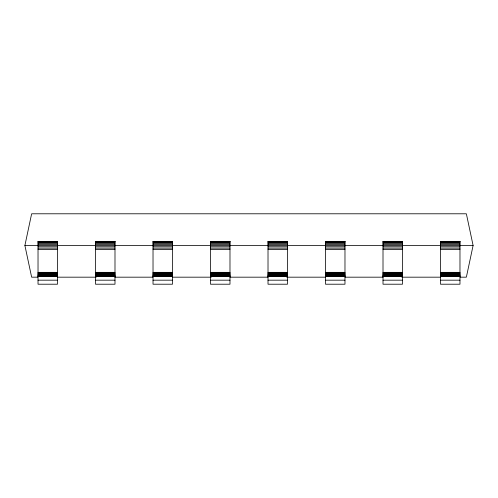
<?xml version="1.0" encoding="UTF-8"?>
<svg xmlns="http://www.w3.org/2000/svg" width="498" height="498" viewBox="0 0 498 498"><rect width="100%" height="100%" fill="white"/><g stroke="black" fill="none" stroke-linecap="round" stroke-linejoin="round"><path stroke-width="0.75" d="M37.86 277.174L31.635 277.174L24.9 245.483L31.635 213.791L466.365 213.791L473.1 245.483L466.365 277.174L460.14 277.174M38.029 241.53L57.494 241.53M95.523 241.53L114.994 241.53M153.023 241.53L172.489 241.53M210.517 241.53L229.983 241.53M268.017 241.53L287.483 241.53M325.511 241.53L344.977 241.53M383.006 241.53L402.477 241.53M440.506 241.53L459.971 241.53M38.029 241.897L57.494 241.897M95.523 241.897L114.994 241.897M153.023 241.897L172.489 241.897M210.517 241.897L229.983 241.897M268.017 241.897L287.483 241.897M325.511 241.897L344.977 241.897M383.006 241.897L402.477 241.897M440.506 241.897L459.971 241.897M38.029 242.501L57.494 242.501M95.523 242.501L114.994 242.501M153.023 242.501L172.489 242.501M210.517 242.501L229.983 242.501M268.017 242.501L287.483 242.501M325.511 242.501L344.977 242.501M383.006 242.501L402.477 242.501M440.506 242.501L459.971 242.501M38.029 243.317L57.494 243.317M95.523 243.317L114.994 243.317M153.023 243.317L172.489 243.317M210.517 243.317L229.983 243.317M268.017 243.317L287.483 243.317M325.511 243.317L344.977 243.317M383.006 243.317L402.477 243.317M440.506 243.317L459.971 243.317M38.029 244.319L57.494 244.319M95.523 244.319L114.994 244.319M153.023 244.319L172.489 244.319M210.517 244.319L229.983 244.319M268.017 244.319L287.483 244.319M325.511 244.319L344.977 244.319M383.006 244.319L402.477 244.319M440.506 244.319L459.971 244.319M24.9 245.483L473.1 245.483M38.029 246.771L57.494 246.771M95.523 246.771L114.994 246.771M153.023 246.771L172.489 246.771M210.517 246.771L229.983 246.771M268.017 246.771L287.483 246.771M325.511 246.771L344.977 246.771M383.006 246.771L402.477 246.771M440.506 246.771L459.971 246.771M38.029 248.141L57.494 248.141M95.523 248.141L114.994 248.141M153.023 248.141L172.489 248.141M210.517 248.141L229.983 248.141M268.017 248.141L287.483 248.141M325.511 248.141L344.977 248.141M383.006 248.141L402.477 248.141M440.506 248.141L459.971 248.141M38.029 249.554L57.494 249.554M95.523 249.554L114.994 249.554M153.023 249.554L172.489 249.554M210.517 249.554L229.983 249.554M268.017 249.554L287.483 249.554M325.511 249.554L344.977 249.554M383.006 249.554L402.477 249.554M440.506 249.554L459.971 249.554M38.029 272.35L57.494 272.35M95.523 272.35L114.994 272.35M153.023 272.35L172.489 272.35M210.517 272.35L229.983 272.35M268.017 272.35L287.483 272.35M325.511 272.35L344.977 272.35M383.006 272.35L402.477 272.35M440.506 272.35L459.971 272.35M38.029 272.997L57.494 272.997M95.523 272.997L114.994 272.997M153.023 272.997L172.489 272.997M210.517 272.997L229.983 272.997M268.017 272.997L287.483 272.997M325.511 272.997L344.977 272.997M383.006 272.997L402.477 272.997M440.506 272.997L459.971 272.997M38.029 273.626L57.494 273.626M95.523 273.626L114.994 273.626M153.023 273.626L172.489 273.626M210.517 273.626L229.983 273.626M268.017 273.626L287.483 273.626M325.511 273.626L344.977 273.626M383.006 273.626L402.477 273.626M440.506 273.626L459.971 273.626M38.029 274.224L57.494 274.224M95.523 274.224L114.994 274.224M153.023 274.224L172.489 274.224M210.517 274.224L229.983 274.224M268.017 274.224L287.483 274.224M325.511 274.224L344.977 274.224M383.006 274.224L402.477 274.224M440.506 274.224L459.971 274.224M38.029 274.772L57.494 274.772M95.523 274.772L114.994 274.772M153.023 274.772L172.489 274.772M210.517 274.772L229.983 274.772M268.017 274.772L287.483 274.772M325.511 274.772L344.977 274.772M383.006 274.772L402.477 274.772M440.506 274.772L459.971 274.772M38.029 275.263L57.494 275.263M95.523 275.263L114.994 275.263M153.023 275.263L172.489 275.263M210.517 275.263L229.983 275.263M268.017 275.263L287.483 275.263M325.511 275.263L344.977 275.263M383.006 275.263L402.477 275.263M440.506 275.263L459.971 275.263M38.029 275.674L57.494 275.674M95.523 275.674L114.994 275.674M153.023 275.674L172.489 275.674M210.517 275.674L229.983 275.674M268.017 275.674L287.483 275.674M325.511 275.674L344.977 275.674M383.006 275.674L402.477 275.674M440.506 275.674L459.971 275.674M38.029 276.01L57.494 276.01M95.523 276.01L114.994 276.01M153.023 276.01L172.489 276.01M210.517 276.01L229.983 276.01M268.017 276.01L287.483 276.01M325.511 276.01L344.977 276.01M383.006 276.01L402.477 276.01M440.506 276.01L459.971 276.01M38.029 276.247L57.494 276.247M95.523 276.247L114.994 276.247M153.023 276.247L172.489 276.247M210.517 276.247L229.983 276.247M268.017 276.247L287.483 276.247M325.511 276.247L344.977 276.247M383.006 276.247L402.477 276.247M440.506 276.247L459.971 276.247M38.029 276.39L57.494 276.39M95.523 276.39L114.994 276.39M153.023 276.39L172.489 276.39M210.517 276.39L229.983 276.39M268.017 276.39L287.483 276.39M325.511 276.39L344.977 276.39M383.006 276.39L402.477 276.39M440.506 276.39L459.971 276.39M57.301 277.174L96.182 277.174M114.851 277.174L152.954 277.174M172.395 277.174L211.283 277.174M229.945 277.174L268.055 277.174M286.717 277.174L325.605 277.174M345.046 277.174L383.149 277.174M401.818 277.174L440.699 277.174M38.029 280.175L57.494 280.175M95.523 280.175L114.994 280.175M153.023 280.175L172.489 280.175M210.517 280.175L229.983 280.175M268.017 280.175L287.483 280.175M325.511 280.175L344.977 280.175M383.006 280.175L402.477 280.175M440.506 280.175L459.971 280.175M57.494 241.406L38.029 241.406L38.029 284.209L57.494 284.209L57.494 241.406M114.994 241.406L95.523 241.406L95.523 284.209L114.994 284.209L114.994 241.406M172.489 241.406L153.023 241.406L153.023 284.209L172.489 284.209L172.489 241.406M229.983 241.406L210.517 241.406L210.517 284.209L229.983 284.209L229.983 241.406M287.483 241.406L268.017 241.406L268.017 284.209L287.483 284.209L287.483 241.406M344.977 241.406L325.511 241.406L325.511 284.209L344.977 284.209L344.977 241.406M402.477 241.406L383.006 241.406L383.006 284.209L402.477 284.209L402.477 241.406M459.971 241.406L440.506 241.406L440.506 284.209L459.971 284.209L459.971 241.406"/></g></svg>
